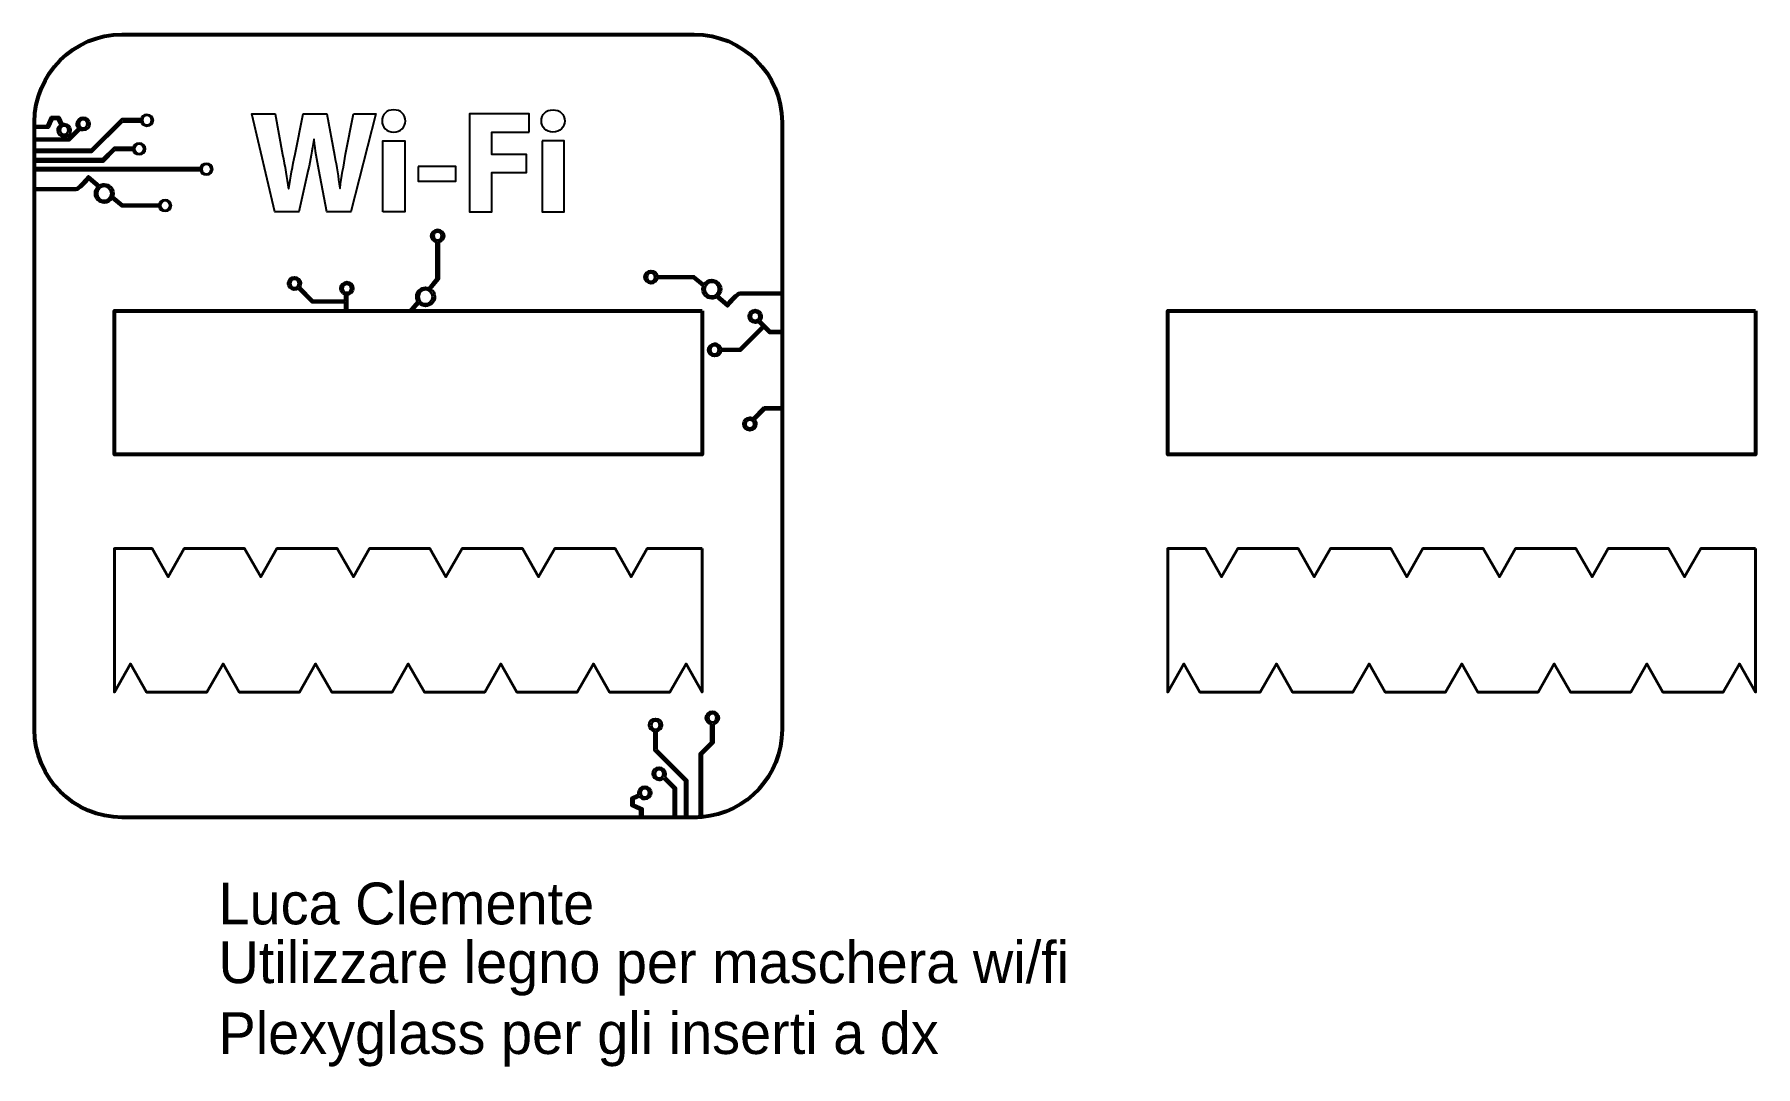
# Model space of a CAD drawing. Header units: inches. Extents: x 24 to 436, y 696 to 943.
import ezdxf

# ---------------------------------------------------------------- set-up
doc = ezdxf.new("R2010")
doc.units = ezdxf.units.IN
doc.header["$MEASUREMENT"] = 0
for name, color, linetype in [('cut', 7, 'Continuous'), ('incisione', 7, 'Continuous'), ('int cut', 7, 'Continuous')]:
    doc.layers.add(name, color=color, linetype=linetype)

# ---------------------------------------------------------------- blocks, each defined once
blk = doc.blocks.new('block 5')
at = {"layer": 'incisione', "lineweight": 0}
for points, knots in [([(50.87, 923.68), (50.11, 923.68), (49.48, 923.12), (49.36, 922.4), (49.35, 922.32), (49.34, 922.23), (49.34, 922.15), (49.34, 922.06), (49.35, 921.98), (49.36, 921.9), (49.48, 921.18), (50.11, 920.62), (50.87, 920.62), (51.71, 920.62), (52.4, 921.31), (52.4, 922.15), (52.4, 922.99), (51.71, 923.68), (50.87, 923.68)], [0, 0, 0, 0, 1, 1, 1, 2, 2, 2, 3, 3, 3, 4, 4, 4, 5, 5, 5, 6, 6, 6, 6]), ([(50.87, 921.12), (50.3, 921.12), (49.84, 921.58), (49.84, 922.15), (49.84, 922.72), (50.3, 923.18), (50.87, 923.18), (51.43, 923.18), (51.9, 922.72), (51.9, 922.15), (51.9, 921.58), (51.43, 921.12), (50.87, 921.12)], [0, 0, 0, 0, 1, 1, 1, 2, 2, 2, 3, 3, 3, 4, 4, 4, 4])]:
    blk.add_open_spline(points, degree=3, knots=knots, dxfattribs=at)
blk = doc.blocks.new('block 4')
at = {"layer": 'incisione'}
h = blk.add_hatch(color=7, dxfattribs=at)
h.dxf.hatch_style = 2
edge = h.paths.add_edge_path()
edge.add_spline(control_points=[(50.87, 923.68), (50.11, 923.68), (49.48, 923.12), (49.36, 922.4), (49.35, 922.32), (49.34, 922.23), (49.34, 922.15), (49.34, 922.06), (49.35, 921.98), (49.36, 921.9), (49.48, 921.18), (50.11, 920.62), (50.87, 920.62), (51.71, 920.62), (52.4, 921.31), (52.4, 922.15), (52.4, 922.99), (51.71, 923.68), (50.87, 923.68)], knot_values=[0, 0, 0, 0, 1, 1, 1, 2, 2, 2, 3, 3, 3, 4, 4, 4, 5, 5, 5, 6, 6, 6, 6], degree=3, periodic=1)
edge = h.paths.add_edge_path()
edge.add_spline(control_points=[(50.87, 921.12), (50.3, 921.12), (49.84, 921.58), (49.84, 922.15), (49.84, 922.72), (50.3, 923.18), (50.87, 923.18), (51.43, 923.18), (51.9, 922.72), (51.9, 922.15), (51.9, 921.58), (51.43, 921.12), (50.87, 921.12)], knot_values=[0, 0, 0, 0, 1, 1, 1, 2, 2, 2, 3, 3, 3, 4, 4, 4, 4], degree=3, periodic=1)
blk.add_blockref('block 5', (0, 0), dxfattribs=at)
blk = doc.blocks.new('block 7')
at = {"layer": 'incisione', "lineweight": 0}
for points, knots in [([(48.99, 916.85), (48.23, 916.85), (47.6, 916.29), (47.48, 915.57), (47.47, 915.48), (47.46, 915.4), (47.46, 915.32), (47.46, 915.23), (47.47, 915.15), (47.48, 915.07), (47.6, 914.35), (48.23, 913.79), (48.99, 913.79), (49.83, 913.79), (50.52, 914.48), (50.52, 915.32), (50.52, 916.16), (49.83, 916.85), (48.99, 916.85)], [0, 0, 0, 0, 1, 1, 1, 2, 2, 2, 3, 3, 3, 4, 4, 4, 5, 5, 5, 6, 6, 6, 6]), ([(48.99, 914.29), (48.42, 914.29), (47.96, 914.75), (47.96, 915.32), (47.96, 915.88), (48.42, 916.35), (48.99, 916.35), (49.56, 916.35), (50.02, 915.88), (50.02, 915.32), (50.02, 914.75), (49.56, 914.29), (48.99, 914.29)], [0, 0, 0, 0, 1, 1, 1, 2, 2, 2, 3, 3, 3, 4, 4, 4, 4])]:
    blk.add_open_spline(points, degree=3, knots=knots, dxfattribs=at)
blk = doc.blocks.new('block 6')
at = {"layer": 'incisione'}
h = blk.add_hatch(color=7, dxfattribs=at)
h.dxf.hatch_style = 2
edge = h.paths.add_edge_path()
edge.add_spline(control_points=[(48.99, 916.85), (48.23, 916.85), (47.6, 916.29), (47.48, 915.57), (47.47, 915.48), (47.46, 915.4), (47.46, 915.32), (47.46, 915.23), (47.47, 915.15), (47.48, 915.07), (47.6, 914.35), (48.23, 913.79), (48.99, 913.79), (49.83, 913.79), (50.52, 914.48), (50.52, 915.32), (50.52, 916.16), (49.83, 916.85), (48.99, 916.85)], knot_values=[0, 0, 0, 0, 1, 1, 1, 2, 2, 2, 3, 3, 3, 4, 4, 4, 5, 5, 5, 6, 6, 6, 6], degree=3, periodic=1)
edge = h.paths.add_edge_path()
edge.add_spline(control_points=[(48.99, 914.29), (48.42, 914.29), (47.96, 914.75), (47.96, 915.32), (47.96, 915.88), (48.42, 916.35), (48.99, 916.35), (49.56, 916.35), (50.02, 915.88), (50.02, 915.32), (50.02, 914.75), (49.56, 914.29), (48.99, 914.29)], knot_values=[0, 0, 0, 0, 1, 1, 1, 2, 2, 2, 3, 3, 3, 4, 4, 4, 4], degree=3, periodic=1)
blk.add_blockref('block 7', (0, 0), dxfattribs=at)
blk = doc.blocks.new('block 9')
at = {"layer": 'incisione', "lineweight": 0}
for points, knots in [([(65.07, 912), (64.31, 912), (63.68, 911.44), (63.56, 910.72), (63.55, 910.64), (63.54, 910.55), (63.54, 910.47), (63.54, 910.38), (63.55, 910.3), (63.56, 910.22), (63.68, 909.49), (64.31, 908.94), (65.07, 908.94), (65.91, 908.94), (66.6, 909.63), (66.6, 910.47), (66.6, 911.31), (65.91, 912), (65.07, 912)], [0, 0, 0, 0, 1, 1, 1, 2, 2, 2, 3, 3, 3, 4, 4, 4, 5, 5, 5, 6, 6, 6, 6]), ([(65.07, 909.44), (64.5, 909.44), (64.04, 909.9), (64.04, 910.47), (64.04, 911.03), (64.5, 911.49), (65.07, 911.49), (65.63, 911.49), (66.1, 911.03), (66.1, 910.47), (66.1, 909.9), (65.63, 909.44), (65.07, 909.44)], [0, 0, 0, 0, 1, 1, 1, 2, 2, 2, 3, 3, 3, 4, 4, 4, 4])]:
    blk.add_open_spline(points, degree=3, knots=knots, dxfattribs=at)
blk = doc.blocks.new('block 8')
at = {"layer": 'incisione'}
h = blk.add_hatch(color=7, dxfattribs=at)
h.dxf.hatch_style = 2
edge = h.paths.add_edge_path()
edge.add_spline(control_points=[(65.07, 912), (64.31, 912), (63.68, 911.44), (63.56, 910.72), (63.55, 910.64), (63.54, 910.55), (63.54, 910.47), (63.54, 910.38), (63.55, 910.3), (63.56, 910.22), (63.68, 909.49), (64.31, 908.94), (65.07, 908.94), (65.91, 908.94), (66.6, 909.63), (66.6, 910.47), (66.6, 911.31), (65.91, 912), (65.07, 912)], knot_values=[0, 0, 0, 0, 1, 1, 1, 2, 2, 2, 3, 3, 3, 4, 4, 4, 5, 5, 5, 6, 6, 6, 6], degree=3, periodic=1)
edge = h.paths.add_edge_path()
edge.add_spline(control_points=[(65.07, 909.44), (64.5, 909.44), (64.04, 909.9), (64.04, 910.47), (64.04, 911.03), (64.5, 911.49), (65.07, 911.49), (65.63, 911.49), (66.1, 911.03), (66.1, 910.47), (66.1, 909.9), (65.63, 909.44), (65.07, 909.44)], knot_values=[0, 0, 0, 0, 1, 1, 1, 2, 2, 2, 3, 3, 3, 4, 4, 4, 4], degree=3, periodic=1)
blk.add_blockref('block 9', (0, 0), dxfattribs=at)
blk = doc.blocks.new('block 11')
at = {"layer": 'incisione', "lineweight": 0}
for points, knots in [([(55.19, 903.29), (54.43, 903.29), (53.8, 902.74), (53.68, 902.02), (53.67, 901.93), (53.66, 901.85), (53.66, 901.77), (53.66, 901.68), (53.67, 901.6), (53.68, 901.51), (53.8, 900.79), (54.43, 900.24), (55.19, 900.24), (56.03, 900.24), (56.72, 900.92), (56.72, 901.77), (56.72, 902.61), (56.03, 903.29), (55.19, 903.29)], [0, 0, 0, 0, 1, 1, 1, 2, 2, 2, 3, 3, 3, 4, 4, 4, 5, 5, 5, 6, 6, 6, 6]), ([(55.19, 900.74), (54.62, 900.74), (54.16, 901.2), (54.16, 901.77), (54.16, 902.33), (54.62, 902.8), (55.19, 902.8), (55.76, 902.8), (56.22, 902.33), (56.22, 901.77), (56.22, 901.2), (55.76, 900.74), (55.19, 900.74)], [0, 0, 0, 0, 1, 1, 1, 2, 2, 2, 3, 3, 3, 4, 4, 4, 4])]:
    blk.add_open_spline(points, degree=3, knots=knots, dxfattribs=at)
blk = doc.blocks.new('block 10')
at = {"layer": 'incisione'}
h = blk.add_hatch(color=7, dxfattribs=at)
h.dxf.hatch_style = 2
edge = h.paths.add_edge_path()
edge.add_spline(control_points=[(55.19, 903.29), (54.43, 903.29), (53.8, 902.74), (53.68, 902.02), (53.67, 901.93), (53.66, 901.85), (53.66, 901.77), (53.66, 901.68), (53.67, 901.6), (53.68, 901.51), (53.8, 900.79), (54.43, 900.24), (55.19, 900.24), (56.03, 900.24), (56.72, 900.92), (56.72, 901.77), (56.72, 902.61), (56.03, 903.29), (55.19, 903.29)], knot_values=[0, 0, 0, 0, 1, 1, 1, 2, 2, 2, 3, 3, 3, 4, 4, 4, 5, 5, 5, 6, 6, 6, 6], degree=3, periodic=1)
edge = h.paths.add_edge_path()
edge.add_spline(control_points=[(55.19, 900.74), (54.62, 900.74), (54.16, 901.2), (54.16, 901.77), (54.16, 902.33), (54.62, 902.8), (55.19, 902.8), (55.76, 902.8), (56.22, 902.33), (56.22, 901.77), (56.22, 901.2), (55.76, 900.74), (55.19, 900.74)], knot_values=[0, 0, 0, 0, 1, 1, 1, 2, 2, 2, 3, 3, 3, 4, 4, 4, 4], degree=3, periodic=1)
blk.add_blockref('block 11', (0, 0), dxfattribs=at)
blk = doc.blocks.new('block 12')
at = {"layer": 'incisione', "color": 7, "lineweight": 35}
blk.add_lwpolyline([(53.91, 901.52), (44.83, 901.52), (42.26, 903.65), (42.59, 904.04), (45.01, 902.02), (53.91, 902.02), (53.91, 901.52)], dxfattribs=at)
blk = doc.blocks.new('block 14')
at = {"layer": 'incisione', "color": 7, "lineweight": 35}
for points, knots in [([(35.62, 922.82), (34.78, 922.82), (34.09, 922.14), (34.09, 921.3), (34.09, 920.9), (34.24, 920.54), (34.49, 920.26), (34.49, 920.26), (32.03, 917.8), (32.03, 917.8), (32.03, 917.8), (23.95, 917.8), (23.95, 917.8), (23.95, 917.8), (23.95, 917.3), (23.95, 917.3), (23.95, 917.3), (32.23, 917.3), (32.23, 917.3), (32.23, 917.3), (34.88, 919.95), (34.88, 919.95), (35.1, 919.83), (35.36, 919.76), (35.62, 919.76), (36.46, 919.76), (37.15, 920.45), (37.15, 921.3), (37.15, 922.14), (36.46, 922.82), (35.62, 922.82)], [0, 0, 0, 0, 1, 1, 1, 2, 2, 2, 3, 3, 3, 4, 4, 4, 5, 5, 5, 6, 6, 6, 7, 7, 7, 8, 8, 8, 9, 9, 9, 10, 10, 10, 10]), ([(35.62, 920.26), (35.05, 920.26), (34.59, 920.73), (34.59, 921.3), (34.59, 921.86), (35.05, 922.32), (35.62, 922.32), (36.18, 922.32), (36.65, 921.86), (36.65, 921.3), (36.65, 920.73), (36.18, 920.26), (35.62, 920.26)], [0, 0, 0, 0, 1, 1, 1, 2, 2, 2, 3, 3, 3, 4, 4, 4, 4])]:
    blk.add_open_spline(points, degree=3, knots=knots, dxfattribs=at)
blk = doc.blocks.new('block 15')
at = {"layer": 'incisione', "color": 7, "lineweight": 35}
for points, knots in [([(31.06, 921.29), (30.92, 921.29), (30.78, 921.27), (30.66, 921.24), (30.66, 921.24), (30.66, 921.24), (30.65, 921.24), (30.65, 921.24), (29.87, 922.96), (29.87, 922.96), (29.87, 922.96), (27.97, 922.96), (27.97, 922.96), (27.97, 922.96), (27.01, 920.84), (27.01, 920.84), (27.01, 920.84), (23.95, 920.84), (23.95, 920.84), (23.95, 920.84), (23.95, 920.35), (23.95, 920.35), (23.95, 920.35), (27.34, 920.35), (27.34, 920.35), (27.34, 920.35), (28.29, 922.46), (28.29, 922.46), (28.29, 922.46), (29.55, 922.46), (29.55, 922.46), (29.55, 922.46), (30.2, 921.03), (30.2, 921.03), (29.8, 920.75), (29.53, 920.28), (29.53, 919.76), (29.53, 918.92), (30.22, 918.23), (31.06, 918.23), (31.9, 918.23), (32.59, 918.92), (32.59, 919.76), (32.59, 920.6), (31.9, 921.29), (31.06, 921.29)], [0, 0, 0, 0, 1, 1, 1, 2, 2, 2, 3, 3, 3, 4, 4, 4, 5, 5, 5, 6, 6, 6, 7, 7, 7, 8, 8, 8, 9, 9, 9, 10, 10, 10, 11, 11, 11, 12, 12, 12, 13, 13, 13, 14, 14, 14, 15, 15, 15, 15]), ([(31.06, 918.73), (30.49, 918.73), (30.03, 919.2), (30.03, 919.76), (30.03, 920.33), (30.49, 920.79), (31.06, 920.79), (31.63, 920.79), (32.09, 920.33), (32.09, 919.76), (32.09, 919.2), (31.63, 918.73), (31.06, 918.73)], [0, 0, 0, 0, 1, 1, 1, 2, 2, 2, 3, 3, 3, 4, 4, 4, 4])]:
    blk.add_open_spline(points, degree=3, knots=knots, dxfattribs=at)
blk = doc.blocks.new('block 16')
at = {"layer": 'incisione', "color": 7, "lineweight": 35}
for points, knots in [([(172.74, 771.67), (172.74, 771.67), (172.74, 776), (172.74, 776), (173.47, 776.12), (174.02, 776.75), (174.02, 777.51), (174.02, 778.35), (173.34, 779.04), (172.49, 779.04), (171.65, 779.04), (170.96, 778.35), (170.96, 777.51), (170.96, 776.75), (171.52, 776.12), (172.24, 776), (172.24, 776), (172.24, 771.46), (172.24, 771.46), (172.24, 771.46), (179.57, 764.13), (179.57, 764.13), (179.57, 764.13), (179.57, 755.44), (179.57, 755.44), (179.57, 755.44), (180.08, 755.44), (180.08, 755.44), (180.08, 755.44), (180.08, 764.34), (180.08, 764.34), (180.08, 764.34), (172.74, 771.67), (172.74, 771.67)], [0, 0, 0, 0, 1, 1, 1, 2, 2, 2, 3, 3, 3, 4, 4, 4, 5, 5, 5, 6, 6, 6, 7, 7, 7, 8, 8, 8, 9, 9, 9, 10, 10, 10, 11, 11, 11, 11]), ([(171.46, 777.51), (171.46, 778.07), (171.93, 778.54), (172.49, 778.54), (173.06, 778.54), (173.52, 778.07), (173.52, 777.51), (173.52, 776.94), (173.06, 776.48), (172.49, 776.48), (171.93, 776.48), (171.46, 776.94), (171.46, 777.51)], [0, 0, 0, 0, 1, 1, 1, 2, 2, 2, 3, 3, 3, 4, 4, 4, 4])]:
    blk.add_open_spline(points, degree=3, knots=knots, dxfattribs=at)
blk = doc.blocks.new('block 17')
at = {"layer": 'incisione', "color": 7, "lineweight": 35}
for points, knots in [([(169.94, 762.84), (169.09, 762.84), (168.41, 762.16), (168.41, 761.31), (168.41, 761.17), (168.42, 761.04), (168.46, 760.91), (168.46, 760.91), (166.74, 760.12), (166.74, 760.12), (166.74, 760.12), (166.74, 758.23), (166.74, 758.23), (166.74, 758.23), (168.85, 757.27), (168.85, 757.27), (168.85, 757.27), (168.85, 755.44), (168.85, 755.44), (168.85, 755.44), (169.35, 755.44), (169.35, 755.44), (169.35, 755.44), (169.35, 757.59), (169.35, 757.59), (169.35, 757.59), (167.24, 758.55), (167.24, 758.55), (167.24, 758.55), (167.24, 759.8), (167.24, 759.8), (167.24, 759.8), (168.67, 760.45), (168.67, 760.45), (168.95, 760.05), (169.41, 759.78), (169.94, 759.78), (170.78, 759.78), (171.46, 760.47), (171.46, 761.31), (171.46, 762.16), (170.78, 762.84), (169.94, 762.84)], [0, 0, 0, 0, 1, 1, 1, 2, 2, 2, 3, 3, 3, 4, 4, 4, 5, 5, 5, 6, 6, 6, 7, 7, 7, 8, 8, 8, 9, 9, 9, 10, 10, 10, 11, 11, 11, 12, 12, 12, 13, 13, 13, 14, 14, 14, 14]), ([(169.94, 760.28), (169.37, 760.28), (168.91, 760.75), (168.91, 761.31), (168.91, 761.88), (169.37, 762.34), (169.94, 762.34), (170.5, 762.34), (170.96, 761.88), (170.96, 761.31), (170.96, 760.75), (170.5, 760.28), (169.94, 760.28)], [0, 0, 0, 0, 1, 1, 1, 2, 2, 2, 3, 3, 3, 4, 4, 4, 4])]:
    blk.add_open_spline(points, degree=3, knots=knots, dxfattribs=at)
blk = doc.blocks.new('block 18')
at = {"layer": 'incisione', "color": 7, "lineweight": 35}
for points, knots in [([(174.69, 765.13), (174.69, 765.13), (174.69, 765.14), (174.69, 765.14), (174.81, 765.36), (174.88, 765.61), (174.88, 765.87), (174.88, 766.71), (174.19, 767.4), (173.35, 767.4), (172.5, 767.4), (171.82, 766.71), (171.82, 765.87), (171.82, 765.03), (172.5, 764.34), (173.35, 764.34), (173.74, 764.34), (174.1, 764.49), (174.37, 764.74), (174.37, 764.74), (176.84, 762.28), (176.84, 762.28), (176.84, 762.28), (176.84, 755.44), (176.84, 755.44), (176.84, 755.44), (177.34, 755.44), (177.34, 755.44), (177.34, 755.44), (177.34, 762.49), (177.34, 762.49), (177.34, 762.49), (174.69, 765.13), (174.69, 765.13)], [0, 0, 0, 0, 1, 1, 1, 2, 2, 2, 3, 3, 3, 4, 4, 4, 5, 5, 5, 6, 6, 6, 7, 7, 7, 8, 8, 8, 9, 9, 9, 10, 10, 10, 11, 11, 11, 11]), ([(173.35, 764.85), (172.78, 764.85), (172.32, 765.3), (172.32, 765.87), (172.32, 766.44), (172.78, 766.9), (173.35, 766.9), (173.92, 766.9), (174.38, 766.44), (174.38, 765.87), (174.38, 765.3), (173.92, 764.85), (173.35, 764.85)], [0, 0, 0, 0, 1, 1, 1, 2, 2, 2, 3, 3, 3, 4, 4, 4, 4])]:
    blk.add_open_spline(points, degree=3, knots=knots, dxfattribs=at)
blk = doc.blocks.new('block 19')
at = {"layer": 'incisione', "color": 7, "lineweight": 35}
for points, knots in [([(198.44, 853.51), (198.44, 853.51), (195.79, 850.86), (195.79, 850.86), (195.57, 850.98), (195.32, 851.05), (195.05, 851.05), (194.21, 851.05), (193.53, 850.36), (193.53, 849.52), (193.53, 848.67), (194.21, 847.99), (195.05, 847.99), (195.9, 847.99), (196.59, 848.67), (196.59, 849.52), (196.59, 849.91), (196.43, 850.27), (196.19, 850.55), (196.19, 850.55), (198.65, 853.01), (198.65, 853.01), (198.65, 853.01), (202.76, 853.01), (202.76, 853.01), (202.76, 853.01), (202.76, 853.51), (202.76, 853.51), (202.76, 853.51), (198.44, 853.51), (198.44, 853.51)], [0, 0, 0, 0, 1, 1, 1, 2, 2, 2, 3, 3, 3, 4, 4, 4, 5, 5, 5, 6, 6, 6, 7, 7, 7, 8, 8, 8, 9, 9, 9, 10, 10, 10, 10]), ([(195.05, 848.49), (194.49, 848.49), (194.03, 848.95), (194.03, 849.52), (194.03, 850.08), (194.49, 850.55), (195.05, 850.55), (195.62, 850.55), (196.08, 850.08), (196.08, 849.52), (196.08, 848.95), (195.62, 848.49), (195.05, 848.49)], [0, 0, 0, 0, 1, 1, 1, 2, 2, 2, 3, 3, 3, 4, 4, 4, 4])]:
    blk.add_open_spline(points, degree=3, knots=knots, dxfattribs=at)
blk = doc.blocks.new('block 20')
at = {"layer": 'incisione', "color": 7, "lineweight": 35}
for points, knots in [([(199.93, 871.78), (199.93, 871.78), (197.46, 874.24), (197.46, 874.24), (197.71, 874.51), (197.86, 874.87), (197.86, 875.27), (197.86, 876.11), (197.18, 876.8), (196.33, 876.8), (195.49, 876.8), (194.8, 876.11), (194.8, 875.27), (194.8, 874.42), (195.49, 873.74), (196.33, 873.74), (196.6, 873.74), (196.85, 873.81), (197.07, 873.93), (197.07, 873.93), (198.07, 872.93), (198.07, 872.93), (198.07, 872.93), (192.64, 867.49), (192.64, 867.49), (192.64, 867.49), (188.14, 867.49), (188.14, 867.49), (188.08, 867.85), (187.89, 868.17), (187.62, 868.4), (187.36, 868.63), (187.01, 868.77), (186.63, 868.77), (185.79, 868.77), (185.1, 868.08), (185.1, 867.24), (185.1, 866.4), (185.79, 865.71), (186.63, 865.71), (187.39, 865.71), (188.02, 866.26), (188.14, 866.99), (188.14, 866.99), (192.85, 866.99), (192.85, 866.99), (192.85, 866.99), (198.43, 872.57), (198.43, 872.57), (198.43, 872.57), (199.72, 871.28), (199.72, 871.28), (199.72, 871.28), (202.76, 871.28), (202.76, 871.28), (202.76, 871.28), (202.76, 871.78), (202.76, 871.78), (202.76, 871.78), (199.93, 871.78), (199.93, 871.78)], [0, 0, 0, 0, 1, 1, 1, 2, 2, 2, 3, 3, 3, 4, 4, 4, 5, 5, 5, 6, 6, 6, 7, 7, 7, 8, 8, 8, 9, 9, 9, 10, 10, 10, 11, 11, 11, 12, 12, 12, 13, 13, 13, 14, 14, 14, 15, 15, 15, 16, 16, 16, 17, 17, 17, 18, 18, 18, 19, 19, 19, 20, 20, 20, 20]), ([(196.33, 874.24), (195.77, 874.24), (195.3, 874.7), (195.3, 875.27), (195.3, 875.84), (195.77, 876.3), (196.33, 876.3), (196.9, 876.3), (197.36, 875.84), (197.36, 875.27), (197.36, 874.7), (196.9, 874.24), (196.33, 874.24)], [0, 0, 0, 0, 1, 1, 1, 2, 2, 2, 3, 3, 3, 4, 4, 4, 4]), ([(186.63, 866.21), (186.07, 866.21), (185.6, 866.67), (185.6, 867.24), (185.6, 867.81), (186.07, 868.27), (186.63, 868.27), (187.2, 868.27), (187.66, 867.81), (187.66, 867.24), (187.66, 866.67), (187.2, 866.21), (186.63, 866.21)], [0, 0, 0, 0, 1, 1, 1, 2, 2, 2, 3, 3, 3, 4, 4, 4, 4])]:
    blk.add_open_spline(points, degree=3, knots=knots, dxfattribs=at)
blk = doc.blocks.new('block 21')
at = {"layer": 'incisione', "color": 7, "lineweight": 35}
for points, knots in [([(99.76, 880.88), (100.36, 881.47), (100.36, 882.44), (99.76, 883.04), (99.17, 883.63), (98.2, 883.64), (97.6, 883.04), (97, 882.44), (97.01, 881.47), (97.6, 880.88), (97.79, 880.69), (98.02, 880.56), (98.26, 880.49), (98.26, 880.49), (98.26, 879.07), (98.26, 879.07), (98.26, 879.07), (90.57, 879.07), (90.57, 879.07), (90.57, 879.07), (87.39, 882.25), (87.39, 882.25), (87.39, 882.25), (87.39, 882.25), (87.39, 882.25), (87.81, 882.85), (87.76, 883.68), (87.22, 884.22), (86.63, 884.81), (85.66, 884.82), (85.06, 884.22), (84.47, 883.63), (84.47, 882.65), (85.06, 882.06), (85.6, 881.52), (86.43, 881.47), (87.03, 881.9), (87.03, 881.9), (90.36, 878.57), (90.36, 878.57), (90.36, 878.57), (98.26, 878.57), (98.26, 878.57), (98.26, 878.57), (98.26, 876.74), (98.26, 876.74), (98.26, 876.74), (98.45, 876.55), (98.45, 876.55), (98.45, 876.55), (99.16, 876.55), (99.16, 876.55), (99.16, 876.55), (98.76, 876.95), (98.76, 876.95), (98.76, 876.95), (98.76, 880.43), (98.76, 880.43), (99.12, 880.45), (99.48, 880.6), (99.76, 880.88)], [0, 0, 0, 0, 1, 1, 1, 2, 2, 2, 3, 3, 3, 4, 4, 4, 5, 5, 5, 6, 6, 6, 7, 7, 7, 8, 8, 8, 9, 9, 9, 10, 10, 10, 11, 11, 11, 12, 12, 12, 13, 13, 13, 14, 14, 14, 15, 15, 15, 16, 16, 16, 17, 17, 17, 18, 18, 18, 19, 19, 19, 20, 20, 20, 20]), ([(86.87, 882.41), (86.47, 882.01), (85.82, 882.01), (85.42, 882.41), (85.02, 882.81), (85.02, 883.47), (85.42, 883.87), (85.82, 884.27), (86.47, 884.27), (86.87, 883.87), (87.27, 883.46), (87.27, 882.81), (86.87, 882.41)], [0, 0, 0, 0, 1, 1, 1, 2, 2, 2, 3, 3, 3, 4, 4, 4, 4]), ([(97.96, 881.23), (97.55, 881.63), (97.55, 882.28), (97.96, 882.69), (98.35, 883.09), (99.01, 883.09), (99.41, 882.69), (99.81, 882.28), (99.81, 881.63), (99.41, 881.23), (99.01, 880.83), (98.35, 880.83), (97.96, 881.23)], [0, 0, 0, 0, 1, 1, 1, 2, 2, 2, 3, 3, 3, 4, 4, 4, 4])]:
    blk.add_open_spline(points, degree=3, knots=knots, dxfattribs=at)
blk = doc.blocks.new('block 22')
at = {"layer": 'incisione', "color": 7, "lineweight": 35}
for points, knots in [([(186.09, 780.77), (185.24, 780.77), (184.56, 780.09), (184.56, 779.25), (184.56, 778.49), (185.11, 777.86), (185.84, 777.74), (185.84, 777.74), (185.84, 773.45), (185.84, 773.45), (185.84, 773.45), (183.1, 770.72), (183.1, 770.72), (183.1, 770.72), (183.1, 755.48), (183.1, 755.48), (183.27, 755.49), (183.44, 755.5), (183.6, 755.52), (183.6, 755.52), (183.6, 770.51), (183.6, 770.51), (183.6, 770.51), (186.34, 773.25), (186.34, 773.25), (186.34, 773.25), (186.34, 777.74), (186.34, 777.74), (187.06, 777.86), (187.61, 778.49), (187.61, 779.25), (187.61, 780.09), (186.93, 780.77), (186.09, 780.77)], [0, 0, 0, 0, 1, 1, 1, 2, 2, 2, 3, 3, 3, 4, 4, 4, 5, 5, 5, 6, 6, 6, 7, 7, 7, 8, 8, 8, 9, 9, 9, 10, 10, 10, 11, 11, 11, 11]), ([(186.09, 778.22), (185.52, 778.22), (185.06, 778.68), (185.06, 779.25), (185.06, 779.81), (185.52, 780.27), (186.09, 780.27), (186.65, 780.27), (187.11, 779.81), (187.11, 779.25), (187.11, 778.68), (186.65, 778.22), (186.09, 778.22)], [0, 0, 0, 0, 1, 1, 1, 2, 2, 2, 3, 3, 3, 4, 4, 4, 4])]:
    blk.add_open_spline(points, degree=3, knots=knots, dxfattribs=at)
blk = doc.blocks.new('block 23')
at = {"layer": 'incisione', "color": 7, "lineweight": 35}
for points, knots in [([(40.64, 906.86), (40.24, 906.86), (39.87, 906.75), (39.55, 906.57), (39.55, 906.57), (36.86, 908.81), (36.86, 908.81), (36.86, 908.81), (36.7, 908.61), (36.7, 908.61), (35.81, 907.5), (34.34, 905.95), (33.85, 905.95), (33.85, 905.95), (23.95, 905.95), (23.95, 905.95), (23.95, 905.95), (23.95, 905.45), (23.95, 905.45), (23.95, 905.45), (33.85, 905.45), (33.85, 905.45), (34.67, 905.45), (36.33, 907.36), (36.93, 908.1), (36.93, 908.1), (39.14, 906.26), (39.14, 906.26), (38.7, 905.86), (38.44, 905.29), (38.44, 904.65), (38.44, 903.43), (39.43, 902.44), (40.64, 902.44), (41.42, 902.44), (42.11, 902.85), (42.5, 903.46), (42.59, 903.6), (42.67, 903.75), (42.72, 903.92), (42.81, 904.15), (42.85, 904.39), (42.85, 904.65), (42.85, 905.87), (41.86, 906.86), (40.64, 906.86)], [0, 0, 0, 0, 1, 1, 1, 2, 2, 2, 3, 3, 3, 4, 4, 4, 5, 5, 5, 6, 6, 6, 7, 7, 7, 8, 8, 8, 9, 9, 9, 10, 10, 10, 11, 11, 11, 12, 12, 12, 13, 13, 13, 14, 14, 14, 15, 15, 15, 15]), ([(40.64, 902.94), (39.7, 902.94), (38.93, 903.71), (38.93, 904.65), (38.93, 905.59), (39.7, 906.36), (40.64, 906.36), (41.59, 906.36), (42.35, 905.59), (42.35, 904.65), (42.35, 903.71), (41.59, 902.94), (40.64, 902.94)], [0, 0, 0, 0, 1, 1, 1, 2, 2, 2, 3, 3, 3, 4, 4, 4, 4])]:
    blk.add_open_spline(points, degree=3, knots=knots, dxfattribs=at)
blk = doc.blocks.new('block 24')
at = {"layer": 'incisione', "color": 7, "lineweight": 35}
for points, knots in [([(192.75, 880.97), (191.93, 880.97), (190.27, 879.05), (189.66, 878.32), (189.66, 878.32), (187.46, 880.16), (187.46, 880.16), (187.89, 880.56), (188.16, 881.13), (188.16, 881.76), (188.16, 882.98), (187.17, 883.97), (185.95, 883.97), (185.18, 883.97), (184.49, 883.57), (184.1, 882.96), (184.1, 882.96), (184.1, 882.96), (184.1, 882.96), (184.1, 882.96), (181.77, 884.9), (181.77, 884.9), (181.77, 884.9), (172.91, 884.9), (172.91, 884.9), (172.79, 885.62), (172.16, 886.18), (171.4, 886.18), (170.56, 886.18), (169.88, 885.49), (169.88, 884.65), (169.88, 883.81), (170.56, 883.12), (171.4, 883.12), (172.16, 883.12), (172.79, 883.67), (172.91, 884.4), (172.91, 884.4), (181.59, 884.4), (181.59, 884.4), (181.59, 884.4), (183.87, 882.5), (183.87, 882.5), (183.79, 882.27), (183.74, 882.02), (183.74, 881.76), (183.74, 880.55), (184.74, 879.55), (185.95, 879.55), (186.35, 879.55), (186.73, 879.66), (187.05, 879.85), (187.05, 879.85), (189.73, 877.61), (189.73, 877.61), (189.73, 877.61), (189.89, 877.81), (189.89, 877.81), (190.78, 878.91), (192.25, 880.46), (192.75, 880.46), (192.75, 880.46), (202.65, 880.46), (202.65, 880.46), (202.65, 880.46), (202.65, 880.97), (202.65, 880.97), (202.65, 880.97), (192.75, 880.97), (192.75, 880.97)], [0, 0, 0, 0, 1, 1, 1, 2, 2, 2, 3, 3, 3, 4, 4, 4, 5, 5, 5, 6, 6, 6, 7, 7, 7, 8, 8, 8, 9, 9, 9, 10, 10, 10, 11, 11, 11, 12, 12, 12, 13, 13, 13, 14, 14, 14, 15, 15, 15, 16, 16, 16, 17, 17, 17, 18, 18, 18, 19, 19, 19, 20, 20, 20, 21, 21, 21, 22, 22, 22, 23, 23, 23, 23]), ([(171.4, 883.62), (170.84, 883.62), (170.38, 884.08), (170.38, 884.65), (170.38, 885.22), (170.84, 885.68), (171.4, 885.68), (171.97, 885.68), (172.43, 885.22), (172.43, 884.65), (172.43, 884.08), (171.97, 883.62), (171.4, 883.62)], [0, 0, 0, 0, 1, 1, 1, 2, 2, 2, 3, 3, 3, 4, 4, 4, 4]), ([(185.95, 880.06), (185.01, 880.06), (184.25, 880.82), (184.25, 881.76), (184.25, 882.7), (185.01, 883.47), (185.95, 883.47), (186.89, 883.47), (187.66, 882.7), (187.66, 881.76), (187.66, 880.82), (186.89, 880.06), (185.95, 880.06)], [0, 0, 0, 0, 1, 1, 1, 2, 2, 2, 3, 3, 3, 4, 4, 4, 4])]:
    blk.add_open_spline(points, degree=3, knots=knots, dxfattribs=at)
blk = doc.blocks.new('block 25')
at = {"layer": 'incisione', "color": 7, "lineweight": 35}
for points, knots in [([(120.39, 896.01), (119.55, 896.01), (118.86, 895.33), (118.86, 894.49), (118.86, 893.73), (119.42, 893.1), (120.14, 892.98), (120.14, 892.98), (120.15, 892.98), (120.15, 892.98), (120.15, 892.98), (120.15, 884.3), (120.15, 884.3), (120.15, 884.3), (118.24, 882.02), (118.24, 882.02), (118.01, 882.1), (117.76, 882.15), (117.51, 882.15), (116.29, 882.15), (115.3, 881.16), (115.3, 879.94), (115.3, 879.54), (115.4, 879.17), (115.59, 878.85), (115.59, 878.85), (113.68, 876.55), (113.68, 876.55), (113.68, 876.55), (114.33, 876.55), (114.33, 876.55), (114.33, 876.55), (115.9, 878.43), (115.9, 878.43), (116.3, 878), (116.88, 877.73), (117.51, 877.73), (118.72, 877.73), (119.72, 878.72), (119.72, 879.94), (119.72, 880.72), (119.31, 881.4), (118.7, 881.79), (118.7, 881.79), (120.65, 884.12), (120.65, 884.12), (120.65, 884.12), (120.65, 892.98), (120.65, 892.98), (121.37, 893.1), (121.92, 893.73), (121.92, 894.49), (121.92, 895.33), (121.24, 896.01), (120.39, 896.01)], [0, 0, 0, 0, 1, 1, 1, 2, 2, 2, 3, 3, 3, 4, 4, 4, 5, 5, 5, 6, 6, 6, 7, 7, 7, 8, 8, 8, 9, 9, 9, 10, 10, 10, 11, 11, 11, 12, 12, 12, 13, 13, 13, 14, 14, 14, 15, 15, 15, 16, 16, 16, 17, 17, 17, 18, 18, 18, 18]), ([(120.39, 893.46), (119.83, 893.46), (119.37, 893.92), (119.37, 894.49), (119.37, 895.05), (119.83, 895.51), (120.39, 895.51), (120.96, 895.51), (121.42, 895.05), (121.42, 894.49), (121.42, 893.92), (120.96, 893.46), (120.39, 893.46)], [0, 0, 0, 0, 1, 1, 1, 2, 2, 2, 3, 3, 3, 4, 4, 4, 4]), ([(119.21, 879.94), (119.21, 879), (118.45, 878.23), (117.51, 878.23), (116.56, 878.23), (115.8, 879), (115.8, 879.94), (115.8, 880.88), (116.56, 881.65), (117.51, 881.65), (118.45, 881.65), (119.21, 880.88), (119.21, 879.94)], [0, 0, 0, 0, 1, 1, 1, 2, 2, 2, 3, 3, 3, 4, 4, 4, 4])]:
    blk.add_open_spline(points, degree=3, knots=knots, dxfattribs=at)
blk = doc.blocks.new('block 13')
at = {"layer": 'incisione', "color": 7, "lineweight": 35}
for points in [[(45.03, 921.9), (49.59, 921.9), (49.59, 922.4), (44.82, 922.4), (37.49, 915.07), (23.95, 915.07), (23.95, 914.57), (37.7, 914.57), (45.03, 921.9)], [(43.2, 915.07), (47.71, 915.07), (47.71, 915.57), (42.99, 915.57), (40.26, 912.84), (23.95, 912.84), (23.95, 912.33), (40.47, 912.33), (43.2, 915.07)], [(23.95, 910.22), (63.79, 910.22), (63.79, 910.72), (23.95, 910.72), (23.95, 910.22)]]:
    blk.add_lwpolyline(points, dxfattribs=at)
at = {"layer": 'incisione'}
for name in ['block 15', 'block 14', 'block 23', 'block 25', 'block 24', 'block 21', 'block 20', 'block 19', 'block 16', 'block 22', 'block 18', 'block 17']:
    blk.add_blockref(name, (0, 0), dxfattribs=at)
blk = doc.blocks.new('block 27')
at = {"layer": 'int cut', "color": 7, "lineweight": 25}
for points in [[(142.25, 919.34), (142.25, 923.69), (128.02, 923.69), (128.02, 900.24), (133.31, 900.24), (133.31, 909.67), (141.67, 909.67), (141.67, 913.98), (133.31, 913.98), (133.31, 919.34), (142.25, 919.34)], [(145.36, 917.25), (145.36, 900.24), (150.61, 900.24), (150.61, 917.25), (145.36, 917.25)], [(115.71, 911.13), (115.71, 907.61), (124.77, 907.61), (124.77, 911.13), (115.71, 911.13)]]:
    blk.add_lwpolyline(points, dxfattribs=at)
for points, knots in [([(100.28, 923.69), (100.28, 923.69), (98.38, 914.08), (98.38, 914.08), (97.9, 911.3), (97.38, 908.55), (97.04, 905.95), (97.04, 905.95), (96.96, 905.95), (96.96, 905.95), (96.62, 908.55), (96.24, 911.06), (95.72, 913.81), (95.72, 913.81), (93.85, 923.69), (93.85, 923.69), (93.85, 923.69), (88.26, 923.69), (88.26, 923.69), (88.26, 923.69), (86.29, 914.08), (86.29, 914.08), (85.7, 911.2), (85.15, 908.38), (84.77, 905.84), (84.77, 905.84), (84.7, 905.84), (84.7, 905.84), (84.32, 908.2), (83.84, 911.23), (83.32, 914.01), (83.32, 914.01), (81.56, 923.69), (81.56, 923.69), (81.56, 923.69), (75.92, 923.69), (75.92, 923.69), (75.92, 923.69), (81.45, 900.24), (81.45, 900.24), (81.45, 900.24), (87.22, 900.24), (87.22, 900.24), (87.22, 900.24), (89.43, 910.33), (89.43, 910.33), (89.99, 912.69), (90.36, 914.92), (90.78, 917.56), (90.78, 917.56), (90.85, 917.56), (90.85, 917.56), (91.13, 914.89), (91.5, 912.69), (91.95, 910.33), (91.95, 910.33), (93.92, 900.24), (93.92, 900.24), (93.92, 900.24), (99.62, 900.24), (99.62, 900.24), (99.62, 900.24), (105.64, 923.69), (105.64, 923.69), (105.64, 923.69), (100.28, 923.69), (100.28, 923.69)], [0, 0, 0, 0, 1, 1, 1, 2, 2, 2, 3, 3, 3, 4, 4, 4, 5, 5, 5, 6, 6, 6, 7, 7, 7, 8, 8, 8, 9, 9, 9, 10, 10, 10, 11, 11, 11, 12, 12, 12, 13, 13, 13, 14, 14, 14, 15, 15, 15, 16, 16, 16, 17, 17, 17, 18, 18, 18, 19, 19, 19, 20, 20, 20, 21, 21, 21, 22, 22, 22, 22]), ([(147.99, 924.66), (146.3, 924.66), (145.19, 923.51), (145.22, 921.98), (145.19, 920.52), (146.3, 919.34), (147.96, 919.34), (149.68, 919.34), (150.78, 920.52), (150.78, 921.98), (150.75, 923.51), (149.68, 924.66), (147.99, 924.66)], [0, 0, 0, 0, 1, 1, 1, 2, 2, 2, 3, 3, 3, 4, 4, 4, 4])]:
    blk.add_open_spline(points, degree=3, knots=knots, dxfattribs=at)
blk = doc.blocks.new('block 26')
at = {"layer": 'int cut', "color": 7, "lineweight": 25}
blk.add_lwpolyline([(107.26, 900.24), (107.26, 917.25), (112.51, 917.25), (112.51, 900.24), (107.26, 900.24)], dxfattribs=at)
blk.add_open_spline([(112.68, 921.98), (112.68, 920.52), (111.58, 919.34), (109.85, 919.34), (108.19, 919.34), (107.08, 920.52), (107.12, 921.98), (107.08, 923.51), (108.19, 924.66), (109.88, 924.66), (111.58, 924.66), (112.65, 923.51), (112.68, 921.98)], degree=3, knots=[0, 0, 0, 0, 1, 1, 1, 2, 2, 2, 3, 3, 3, 4, 4, 4, 4], dxfattribs=at)
at = {"layer": 'int cut'}
blk.add_blockref('block 27', (0, 0), dxfattribs=at)

msp = doc.modelspace()

# ---------------------------------------------------------------- linework, layer by layer
at = {"layer": 'cut', "color": 7, "lineweight": 53}
msp.add_lwpolyline([(435.6, 876.55), (435.6, 842.24), (295.01, 842.24), (295.01, 876.55), (435.6, 876.55)], dxfattribs=at)
at = {"layer": 'cut', "color": 7, "lineweight": 40}
msp.add_lwpolyline([(435.6, 819.72), (435.6, 785.42), (431.74, 792.15), (427.88, 785.42), (413.46, 785.42), (409.6, 792.15), (405.74, 785.42), (391.31, 785.42), (387.45, 792.15), (383.59, 785.42), (369.17, 785.42), (365.31, 792.15), (361.45, 785.42), (347.02, 785.42), (343.16, 792.15), (339.3, 785.42), (324.87, 785.42), (321.01, 792.15), (317.15, 785.42), (302.72, 785.42), (298.86, 792.15), (295.01, 785.42), (295.01, 819.72), (304.03, 819.72), (307.89, 812.99), (311.75, 819.72), (326.18, 819.72), (330.04, 812.99), (333.9, 819.72), (348.33, 819.72), (352.19, 812.99), (356.05, 819.72), (370.47, 819.72), (374.33, 812.99), (378.19, 819.72), (392.62, 819.72), (396.48, 812.99), (400.34, 819.72), (414.76, 819.72), (418.62, 812.99), (422.48, 819.72), (435.6, 819.72)], dxfattribs=at)
at = {"layer": 'cut', "color": 7, "lineweight": 53}
msp.add_open_spline([(181.75, 942.69), (181.75, 942.69), (44.96, 942.69), (44.96, 942.69), (33.36, 942.69), (23.95, 933.28), (23.95, 921.68), (23.95, 921.68), (23.95, 776.45), (23.95, 776.45), (23.95, 764.84), (33.36, 755.44), (44.96, 755.44), (44.96, 755.44), (181.75, 755.44), (181.75, 755.44), (182.21, 755.44), (182.66, 755.45), (183.1, 755.48), (183.27, 755.49), (183.44, 755.5), (183.6, 755.52), (194.34, 756.46), (202.76, 765.47), (202.76, 776.45), (202.76, 776.45), (202.76, 921.68), (202.76, 921.68), (202.76, 933.28), (193.35, 942.69), (181.75, 942.69)], degree=3, knots=[0, 0, 0, 0, 1, 1, 1, 2, 2, 2, 3, 3, 3, 4, 4, 4, 5, 5, 5, 6, 6, 6, 7, 7, 7, 8, 8, 8, 9, 9, 9, 10, 10, 10, 10], dxfattribs=at)
at = {"layer": 'int cut', "color": 7, "lineweight": 53}
msp.add_lwpolyline([(183.65, 876.55), (183.65, 842.24), (43.06, 842.24), (43.06, 876.55), (183.65, 876.55)], dxfattribs=at)
at = {"layer": 'int cut', "color": 7, "lineweight": 40}
msp.add_lwpolyline([(183.65, 819.72), (183.65, 785.42), (179.79, 792.15), (175.93, 785.42), (161.51, 785.42), (157.65, 792.15), (153.79, 785.42), (139.36, 785.42), (135.5, 792.15), (131.64, 785.42), (117.22, 785.42), (113.36, 792.15), (109.5, 785.42), (95.07, 785.42), (91.21, 792.15), (87.35, 785.42), (72.92, 785.42), (69.06, 792.15), (65.2, 785.42), (50.77, 785.42), (46.91, 792.15), (43.06, 785.42), (43.06, 819.72), (52.08, 819.72), (55.94, 812.99), (59.8, 819.72), (74.23, 819.72), (78.09, 812.99), (81.95, 819.72), (96.38, 819.72), (100.24, 812.99), (104.1, 819.72), (118.52, 819.72), (122.38, 812.99), (126.24, 819.72), (140.67, 819.72), (144.53, 812.99), (148.39, 819.72), (162.82, 819.72), (166.67, 812.99), (170.53, 819.72), (183.65, 819.72)], dxfattribs=at)

# ---------------------------------------------------------------- block references
at = {"layer": 'incisione'}
for name in ['block 13', 'block 4', 'block 6', 'block 8', 'block 12', 'block 10']:
    msp.add_blockref(name, (0, 0), dxfattribs=at)
at = {"layer": 'int cut'}
msp.add_blockref('block 26', (0, 0), dxfattribs=at)

# ---------------------------------------------------------------- texts
at = {"layer": 'incisione', "color": 7, "char_height": 9.9907, "attachment_point": 7}
for s, insert in [('\\fMyriad Pro|b0|i0|c0|p34;\\W1;Luca Clemente', (67.97, 729.71)), ('\\fMyriad Pro|b0|i0|c0|p34;\\W1;Utilizzare legno per maschera wi/fi', (67.97, 712.78)), ('\\fMyriad Pro|b0|i0|c0|p34;\\W1;Plexyglass per gli inserti a dx', (67.97, 695.84))]:
    msp.add_mtext(s, dxfattribs=dict(at, insert=insert))

doc.saveas('drawing.dxf')
